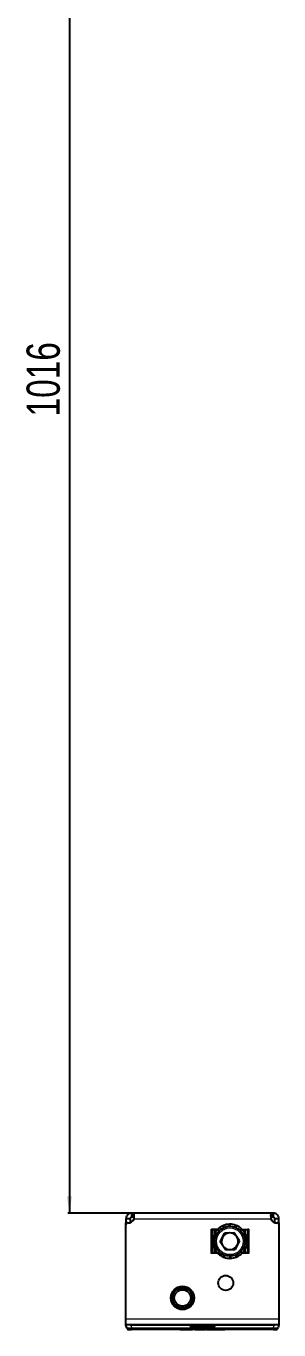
# Model space of a CAD drawing. Header units: millimetres. Extents: x 0 to 3406, y -1008 to 584.
# Drawn here: x 3 to 155, y -1008 to -225 of the extents above; entities that cross this region are included whole.
import ezdxf

# ---------------------------------------------------------------- set-up
doc = ezdxf.new("R2010")
doc.units = ezdxf.units.MM
doc.layers.add('FORMAT', color=7, linetype='Continuous')
doc.styles.add('SLDTEXTSTYLE0', font='TXT', dxfattribs={"width": 0.75})
doc.dimstyles.new('SLDDIMSTYLE0', dxfattribs={"dimtxt": 20, "dimasz": 10, "dimexe": 0, "dimexo": 0.0625, "dimgap": 5, "dimtad": 2, "dimdec": 1, "dimrnd": 1e-09, "dimzin": 12, "dimdsep": 46, "dimtxsty": 'SLDTEXTSTYLE0', "dimsah": 1, "dimcen": 0.09, "dimadec": 0, "dimazin": 3, "dimtfac": 1, "dimtofl": 0, "dimtmove": 0, "dimatfit": 3, "dimfxl": 0, "dimfrac": 2, "dimtolj": 1, "dimtzin": 12, "dimarcsym": 0})

# ---------------------------------------------------------------- blocks, each defined once
blk = doc.blocks.new('_D_6')
at = {"layer": 'FORMAT'}
for p, q in [((67.96, 77.96), (28.38, 77.96)), ((29.38, 77.96), (29.38, -938.04)), ((67.96, -938.04), (28.38, -938.04))]:
    blk.add_line(p, q, dxfattribs=at)
for points in [[(29.38, 77.96), (27.84, 67.96), (30.92, 67.96)], [(29.38, -938.04), (30.92, -928.04), (27.84, -928.04)]]:
    blk.add_solid(points, dxfattribs=at)
at = {"layer": 'FORMAT', "insert": (3.6, -459.59), "char_height": 20, "attachment_point": 1, "rotation": 90, "style": 'SLDTEXTSTYLE0'}
blk.add_mtext('1016', dxfattribs=at)

msp = doc.modelspace()

# ---------------------------------------------------------------- linework, layer by layer
at = {"color": 7, "linetype": 'Continuous', "lineweight": 25}
for p, q in [((66.89, -940.54), (66.89, -938.04)), ((67.97, -938.04), (66.89, -938.04)), ((150.8, -938.04), (67.97, -938.04)), ((67.97, -940.54), (67.97, -938.04)), ((150.8, -938.04), (150.8, -940.54)), ((151.89, -938.04), (150.8, -938.04)), ((151.89, -938.04), (151.89, -940.54)), ((65.89, -941.54), (63.39, -941.54)), ((63.39, -941.54), (63.39, -944.04)), ((63.39, -944.94), (63.39, -944.04)), ((63.39, -1001.54), (63.39, -944.94)), ((65.89, -941.54), (65.89, -943.82)), ((67.97, -940.54), (66.89, -940.54)), ((122.2, -946.83), (121.69, -945.69)), ((121.92, -945.59), (122.31, -946.78)), ((125.62, -946.04), (125.58, -944.79)), ((125.83, -944.79), (125.75, -946.04)), ((129.08, -946.63), (129.53, -945.46)), ((129.76, -945.55), (129.2, -946.67)), ((151.89, -940.54), (150.8, -940.54)), ((155.39, -941.54), (152.89, -941.54)), ((152.89, -943.82), (152.89, -941.54)), ((155.39, -944.04), (155.39, -941.54)), ((155.39, -944.04), (155.39, -944.94)), ((155.39, -944.94), (155.39, -1001.54)), ((114.89, -948.04), (114.54, -947.69)), ((114.89, -948.04), (114.89, -962.04)), ((118.4, -948.04), (114.89, -948.04)), ((115.24, -948.39), (114.89, -948.04)), ((115.64, -955.09), (116.89, -955.18)), ((116.89, -955.3), (115.64, -955.34)), ((117.47, -951.84), (116.3, -951.4)), ((116.4, -951.16), (117.52, -951.72)), ((116.64, -950.62), (116.64, -948.74)), ((117.8, -948.74), (116.64, -948.74)), ((119.34, -948.87), (118.43, -948.01)), ((118.54, -948.04), (118.46, -948.04)), ((118.6, -947.83), (119.42, -948.77)), ((118.89, -948.29), (118.89, -948.44)), ((119.47, -948.73), (118.89, -948.4)), ((119.46, -948.74), (119.2, -948.74)), ((120.12, -955.34), (122.74, -950.2)), ((123.27, -960.18), (120.12, -955.34)), ((128.51, -949.89), (122.74, -950.2)), ((131.65, -954.74), (128.51, -949.89)), ((131.65, -954.74), (129.03, -959.88)), ((132.06, -948.49), (132.92, -947.58)), ((133.1, -947.75), (132.15, -948.58)), ((133.37, -948.04), (136.89, -948.04)), ((135.14, -948.74), (133.97, -948.74)), ((134.1, -951.35), (135.24, -950.84)), ((135.34, -951.07), (134.15, -951.47)), ((134.88, -954.77), (136.13, -954.74)), ((136.14, -954.99), (134.88, -954.9)), ((135.14, -950.62), (135.14, -948.74)), ((136.89, -948.04), (136.54, -948.39)), ((137.24, -947.69), (136.89, -948.04)), ((136.89, -948.04), (136.89, -962.04)), ((114.89, -962.04), (114.54, -962.39)), ((115.24, -961.69), (114.89, -962.04)), ((114.89, -962.04), (118.4, -962.04)), ((116.44, -959.01), (117.63, -958.61)), ((117.68, -958.73), (116.54, -959.24)), ((116.64, -961.34), (116.64, -959.46)), ((116.64, -961.34), (117.8, -961.34)), ((118.67, -962.32), (119.62, -961.5)), ((119.71, -961.59), (118.85, -962.5)), ((123.27, -960.18), (129.03, -959.88)), ((132.3, -961.35), (132.89, -961.68)), ((132.31, -961.34), (132.57, -961.34)), ((133.17, -962.25), (132.35, -961.3)), ((132.43, -961.21), (133.34, -962.07)), ((132.89, -961.79), (132.89, -961.64)), ((133.31, -962.04), (133.24, -962.04)), ((136.89, -962.04), (133.37, -962.04)), ((133.97, -961.34), (135.14, -961.34)), ((135.38, -958.91), (134.25, -958.35)), ((134.3, -958.24), (135.47, -958.68)), ((135.14, -961.34), (135.14, -959.46)), ((136.89, -962.04), (136.54, -961.69)), ((137.24, -962.39), (136.89, -962.04)), ((122.01, -964.53), (122.57, -963.41)), ((122.69, -963.45), (122.24, -964.62)), ((125.94, -965.29), (126.03, -964.04)), ((126.15, -964.04), (126.19, -965.28)), ((129.86, -964.49), (129.46, -963.3)), ((129.57, -963.25), (130.09, -964.39)), ((63.39, -1005.04), (63.39, -1001.54)), ((155.39, -1001.54), (155.39, -1005.04)), ((63.39, -1005.24), (63.39, -1005.04)), ((63.39, -1005.04), (155.39, -1005.04)), ((63.84, -1006.93), (63.39, -1005.24)), ((65.29, -1008.04), (66.74, -1008.04)), ((66.28, -1005.24), (101.89, -1005.24)), ((152.04, -1008.04), (66.74, -1008.04)), ((95.96, -1008.24), (95.96, -1008.04)), ((101.64, -1008.24), (96.39, -1008.24)), ((101.89, -1005.04), (101.89, -1005.24)), ((101.89, -1005.24), (101.89, -1005.74)), ((102.07, -1008.24), (102.07, -1008.04)), ((102.39, -1006.24), (116.39, -1006.24)), ((103.31, -1008.24), (103.31, -1008.04)), ((103.56, -1008.24), (103.56, -1008.04)), ((104.7, -1008.24), (104.7, -1008.04)), ((107.53, -1008.24), (104.7, -1008.24)), ((111, -1008.26), (111, -1008.04)), ((111.81, -1008.24), (111.81, -1008.04)), ((113.3, -1008.24), (111.81, -1008.24)), ((113.3, -1008.24), (113.3, -1008.04)), ((115.97, -1008.24), (113.3, -1008.24)), ((115.97, -1008.24), (115.97, -1008.04)), ((117.1, -1008.24), (115.97, -1008.24)), ((116.89, -1005.04), (116.89, -1005.24)), ((116.89, -1005.74), (116.89, -1005.24)), ((116.89, -1005.24), (152.49, -1005.24)), ((117.1, -1008.24), (117.1, -1008.04)), ((117.16, -1008.24), (117.1, -1008.24)), ((122.81, -1008.24), (122.81, -1008.04)), ((152.04, -1008.04), (153.48, -1008.04)), ((155.39, -1005.24), (154.93, -1006.93)), ((155.39, -1005.04), (155.39, -1005.24))]:
    msp.add_line(p, q, dxfattribs=at)
at = {"color": 8, "linetype": 'Continuous', "lineweight": 18}
for p, q in [((63.39, -944.04), (63.95, -944.04)), ((68.22, -941.54), (150.55, -941.54)), ((154.83, -944.04), (155.39, -944.04)), ((114.54, -947.69), (118.74, -947.69)), ((114.54, -962.39), (114.54, -947.69)), ((118.09, -948.39), (115.24, -948.39)), ((115.24, -948.39), (115.24, -961.69)), ((132.82, -947.69), (137.24, -947.69)), ((136.54, -948.39), (133.69, -948.39)), ((136.54, -961.69), (136.54, -948.39)), ((137.24, -947.69), (137.24, -962.39)), ((118.96, -962.39), (114.54, -962.39)), ((115.24, -961.69), (118.09, -961.69)), ((137.24, -962.39), (133.03, -962.39)), ((133.69, -961.69), (136.54, -961.69)), ((63.39, -1001.54), (155.39, -1001.54)), ((66.28, -1005.24), (66.74, -1006.93)), ((66.74, -1006.93), (152.04, -1006.93)), ((66.74, -1006.93), (66.74, -1008.04)), ((96.39, -1008.24), (96.39, -1008.04)), ((101.64, -1008.24), (101.64, -1008.04)), ((102.39, -1005.74), (101.89, -1005.74)), ((102.39, -1005.04), (102.39, -1005.74)), ((102.39, -1005.74), (102.39, -1006.24)), ((102.39, -1005.74), (116.39, -1005.74)), ((107.53, -1008.24), (107.53, -1008.04)), ((109.89, -1008.24), (109.89, -1008.04)), ((116.39, -1005.74), (116.39, -1005.04)), ((116.39, -1005.74), (116.89, -1005.74)), ((116.39, -1005.74), (116.39, -1006.24)), ((120.7, -1008.24), (120.7, -1008.04)), ((152.04, -1006.93), (152.49, -1005.24)), ((152.04, -1008.04), (152.04, -1006.93))]:
    msp.add_line(p, q, dxfattribs=at)
at = {"color": 7, "linetype": 'Continuous', "lineweight": 25}
for centre, radius in [((125.89, -955.04), 9), ((123.39, -980.04), 4.5), ((97.39, -989.04), 7), ((97.39, -989.04), 6.5), ((97.39, -989.04), 6), ((97.39, -989.04), 4.93)]:
    msp.add_circle(centre, radius, dxfattribs=at)
at = {"color": 8, "linetype": 'Continuous', "lineweight": 18}
for centre, radius in [((125.89, -955.04), 8), ((97.39, -989.04), 6.25)]:
    msp.add_circle(centre, radius, dxfattribs=at)
at = {"color": 7, "linetype": 'Continuous', "lineweight": 25}
for centre, radius, start, end in [((64.39, -944.94), 1, 83.62063, 180), ((64.89, -940.47), 3.5, 263.62063, 342.17471), ((125.89, -955.04), 10.25, 114.18676, 135.29086), ((125.89, -955.04), 10.25, 91.68676, 112.79086), ((125.89, -955.04), 10.25, 69.18676, 90.29086), ((125.89, -955.04), 10.25, 46.68676, 67.79086), ((153.89, -940.47), 3.5, 197.82529, 276.37937), ((154.39, -944.94), 1, 360, 96.37937), ((125.89, -955.04), 10.25, 159.18676, 180.29086), ((125.89, -955.04), 10.25, 181.68676, 202.79086), ((125.89, -955.04), 10.25, 136.68676, 157.79086), ((125.89, -955.04), 5, 153.0175, 213.0175), ((125.89, -955.04), 5, 93.0175, 153.0175), ((125.89, -955.04), 5, 33.0175, 93.0175), ((125.89, -955.04), 5, 333.0175, 33.0175), ((125.89, -955.04), 10.25, 24.18676, 45.29086), ((125.89, -955.04), 10.25, 1.68676, 22.79086), ((125.89, -955.04), 10.25, 339.18676, 0.29086), ((125.89, -955.04), 10.25, 204.18676, 225.29086), ((125.89, -955.04), 10.25, 226.68676, 247.79086), ((125.89, -955.04), 5, 213.0175, 273.0175), ((125.89, -955.04), 5, 273.0175, 333.0175), ((125.89, -955.04), 10.25, 294.18676, 315.29086), ((125.89, -955.04), 10.25, 316.68676, 337.79086), ((125.89, -955.04), 10.25, 249.18676, 270.29086), ((125.89, -955.04), 10.25, 271.68676, 292.79086), ((65.29, -1006.54), 1.5, 195, 270), ((102.39, -1005.74), 0.5, 180, 270), ((116.39, -1005.74), 0.5, 270, 0), ((153.48, -1006.54), 1.5, 270, 345)]:
    msp.add_arc(centre, radius, start, end, dxfattribs=at)
at = {"color": 8, "linetype": 'Continuous', "lineweight": 18}
for centre, major_axis, start_param, end_param in [((66.84, -1006.54), (3, 0.38), 3.158333, 4.662092), ((151.93, -1006.54), (3, -0.38), 4.762686, 6.266445)]:
    msp.add_ellipse(centre, major_axis=major_axis, ratio=0.123038, start_param=start_param, end_param=end_param, dxfattribs=at)
at = {"color": 7, "linetype": 'Continuous', "lineweight": 25}
for centre, major_axis, start_param, end_param in [((63.39, -993.65), (3.1, -11.57), 6.030113, 6.216148), ((155.39, -993.65), (-3.1, -11.57), 0.067037, 0.253072)]:
    msp.add_ellipse(centre, major_axis=major_axis, ratio=0.250563, start_param=start_param, end_param=end_param, dxfattribs=at)
for points, knots in [([(66.89, -938.04), (66.43, -938.09), (65.62, -938.18), (64.71, -938.75), (64.12, -939.35), (63.72, -939.98), (63.44, -940.72), (63.4, -941.26), (63.39, -941.54)], [0, 0, 0, 0, 0.254149, 0.448213, 0.574908, 0.708872, 0.850468, 1, 1, 1, 1]), ([(68.22, -941.54), (68.25, -941.24), (68.3, -940.69), (68.37, -939.79), (68.4, -938.91), (68.26, -938.18), (68.07, -938.09), (67.97, -938.04)], [0, 0, 0, 0, 0.16069, 0.301312, 0.521951, 0.753573, 1, 1, 1, 1]), ([(150.8, -938.04), (150.75, -938.06), (150.65, -938.09), (150.5, -938.37), (150.4, -938.83), (150.38, -939.46), (150.4, -940.08), (150.46, -940.78), (150.52, -941.28), (150.55, -941.54)], [0, 0, 0, 0, 0.144067, 0.271276, 0.474907, 0.597997, 0.726338, 0.860245, 1, 1, 1, 1]), ([(155.39, -941.54), (155.36, -941.22), (155.31, -940.63), (154.92, -939.69), (154.2, -938.82), (153.11, -938.16), (152.3, -938.08), (151.89, -938.04)], [0, 0, 0, 0, 0.17084, 0.319217, 0.548103, 0.767822, 1, 1, 1, 1]), ([(66.89, -940.54), (66.76, -940.55), (66.55, -940.57), (66.28, -940.73), (66.1, -940.91), (65.98, -941.09), (65.9, -941.31), (65.89, -941.46), (65.89, -941.54)], [0, 0, 0, 0, 0.296302, 0.497469, 0.615497, 0.73607, 0.863114, 1, 1, 1, 1]), ([(121.69, -945.69), (121.72, -945.67), (121.78, -945.65), (121.86, -945.61), (121.9, -945.6), (121.92, -945.59)], [0, 0, 0, 0, 0.499981, 0.749988, 1, 1, 1, 1]), ([(125.58, -944.79), (125.63, -944.79), (125.69, -944.79), (125.77, -944.79), (125.81, -944.79), (125.83, -944.79)], [0, 0, 0, 0, 0.499981, 0.749988, 1, 1, 1, 1]), ([(129.53, -945.46), (129.57, -945.47), (129.63, -945.5), (129.7, -945.53), (129.74, -945.54), (129.76, -945.55)], [0, 0, 0, 0, 0.499981, 0.749988, 1, 1, 1, 1]), ([(152.89, -941.54), (152.88, -941.45), (152.87, -941.28), (152.77, -941.06), (152.66, -940.89), (152.53, -940.77), (152.39, -940.67), (152.16, -940.56), (152, -940.55), (151.89, -940.54)], [0, 0, 0, 0, 0.1543587, 0.2872828, 0.4004353, 0.4965437, 0.6043139, 0.7231511, 1, 1, 1, 1]), ([(115.64, -955.34), (115.64, -955.3), (115.64, -955.24), (115.64, -955.15), (115.64, -955.11), (115.64, -955.09)], [0, 0, 0, 0, 0.499981, 0.749988, 1, 1, 1, 1]), ([(116.3, -951.4), (116.32, -951.36), (116.34, -951.3), (116.37, -951.22), (116.39, -951.18), (116.4, -951.16)], [0, 0, 0, 0, 0.499981, 0.749988, 1, 1, 1, 1]), ([(118.43, -948.01), (118.46, -947.98), (118.5, -947.93), (118.56, -947.87), (118.59, -947.84), (118.6, -947.83)], [0, 0, 0, 0, 0.499981, 0.749988, 1, 1, 1, 1]), ([(132.92, -947.58), (132.95, -947.61), (132.99, -947.65), (133.05, -947.71), (133.08, -947.74), (133.1, -947.75)], [0, 0, 0, 0, 0.499981, 0.749988, 1, 1, 1, 1]), ([(135.24, -950.84), (135.25, -950.88), (135.28, -950.93), (135.31, -951.01), (135.33, -951.05), (135.34, -951.07)], [0, 0, 0, 0, 0.499981, 0.749988, 1, 1, 1, 1]), ([(136.13, -954.74), (136.13, -954.78), (136.13, -954.84), (136.14, -954.92), (136.14, -954.97), (136.14, -954.99)], [0, 0, 0, 0, 0.499981, 0.749988, 1, 1, 1, 1]), ([(116.54, -959.24), (116.52, -959.2), (116.49, -959.14), (116.46, -959.07), (116.44, -959.03), (116.44, -959.01)], [0, 0, 0, 0, 0.4999808, 0.7499881, 1, 1, 1, 1]), ([(118.85, -962.5), (118.82, -962.47), (118.78, -962.43), (118.72, -962.37), (118.69, -962.34), (118.67, -962.32)], [0, 0, 0, 0, 0.499981, 0.749988, 1, 1, 1, 1]), ([(133.34, -962.07), (133.32, -962.1), (133.27, -962.15), (133.21, -962.21), (133.19, -962.24), (133.17, -962.25)], [0, 0, 0, 0, 0.499981, 0.749988, 1, 1, 1, 1]), ([(135.47, -958.68), (135.45, -958.72), (135.43, -958.78), (135.4, -958.86), (135.38, -958.89), (135.38, -958.91)], [0, 0, 0, 0, 0.499981, 0.749988, 1, 1, 1, 1]), ([(122.24, -964.62), (122.2, -964.61), (122.15, -964.58), (122.07, -964.55), (122.03, -964.54), (122.01, -964.53)], [0, 0, 0, 0, 0.499981, 0.749988, 1, 1, 1, 1]), ([(126.19, -965.28), (126.15, -965.29), (126.08, -965.29), (126, -965.29), (125.96, -965.29), (125.94, -965.29)], [0, 0, 0, 0, 0.4999808, 0.7499881, 1, 1, 1, 1]), ([(130.09, -964.39), (130.05, -964.41), (129.99, -964.43), (129.91, -964.46), (129.88, -964.48), (129.86, -964.49)], [0, 0, 0, 0, 0.499981, 0.749988, 1, 1, 1, 1]), ([(96.39, -1008.24), (96.33, -1008.24), (96.2, -1008.24), (96.06, -1008.24), (95.97, -1008.24), (95.96, -1008.24), (95.96, -1008.24)], [0, 0, 0, 0, 0.281303, 0.555629, 0.773878, 1, 1, 1, 1]), ([(102.07, -1008.24), (102.06, -1008.24), (102.05, -1008.24), (101.93, -1008.24), (101.79, -1008.24), (101.69, -1008.24), (101.64, -1008.24)], [0, 0, 0, 0, 0.285248, 0.560563, 0.777151, 1, 1, 1, 1]), ([(103.31, -1008.24), (103.26, -1008.24), (103.15, -1008.24), (102.85, -1008.24), (102.56, -1008.24), (102.36, -1008.24), (102.29, -1008.24)], [0, 0, 0, 0, 0.255277, 0.538303, 0.854078, 1, 1, 1, 1]), ([(103.13, -1008.24), (103.02, -1008.24), (102.77, -1008.24), (102.47, -1008.24), (102.29, -1008.24), (102.29, -1008.24)], [0, 0, 0, 0, 0.466249, 0.997338, 1, 1, 1, 1]), ([(109.89, -1008.24), (109.74, -1008.24), (109.38, -1008.24), (108.58, -1008.24), (107.94, -1008.24), (107.53, -1008.24)], [0, 0, 0, 0, 0.216742, 0.489643, 1, 1, 1, 1]), ([(110.98, -1008.24), (110.99, -1008.24), (111.02, -1008.24), (110.86, -1008.24), (110.49, -1008.24), (110.1, -1008.24), (109.89, -1008.24)], [0, 0, 0, 0, 0.061615, 0.333035, 0.637399, 1, 1, 1, 1]), ([(120.7, -1008.24), (120.2, -1008.24), (119.27, -1008.24), (118.07, -1008.24), (117.35, -1008.24), (117.17, -1008.24), (117.16, -1008.24)], [0, 0, 0, 0, 0.381983, 0.713352, 0.984017, 1, 1, 1, 1]), ([(122.81, -1008.24), (122.44, -1008.24), (121.75, -1008.24), (121.04, -1008.24), (120.7, -1008.24)], [0, 0, 0, 0, 0.5368, 1, 1, 1, 1])]:
    msp.add_open_spline(points, degree=3, knots=knots, dxfattribs=at)
at = {"color": 8, "linetype": 'Continuous', "lineweight": 18}
for points, knots in [([(118.89, -948.29), (118.88, -948.29), (118.88, -948.29), (118.86, -948.3), (118.83, -948.32), (118.8, -948.33), (118.78, -948.34)], [0, 0, 0, 0, 0.223996, 0.466894, 0.730231, 1, 1, 1, 1]), ([(132.99, -961.74), (132.98, -961.75), (132.94, -961.76), (132.91, -961.78), (132.89, -961.79), (132.89, -961.79), (132.89, -961.79)], [0, 0, 0, 0, 0.2697691, 0.5331056, 0.7760043, 1, 1, 1, 1])]:
    msp.add_open_spline(points, degree=3, knots=knots, dxfattribs=at)

# ---------------------------------------------------------------- dimensions: what is measured, and where the dimension line sits
at = {"layer": 'FORMAT'}
dim = msp.add_linear_dim(base=(29.38, -938.04), p1=(67.97, 77.96), p2=(67.97, -938.04), angle=90, dimstyle='SLDDIMSTYLE0', dxfattribs=at)
dim.commit()
dim.dimension.update_dxf_attribs({"geometry": '_D_6', "text_midpoint": (29.38, -430.04), "dimtype": 160})

doc.saveas('drawing.dxf')
